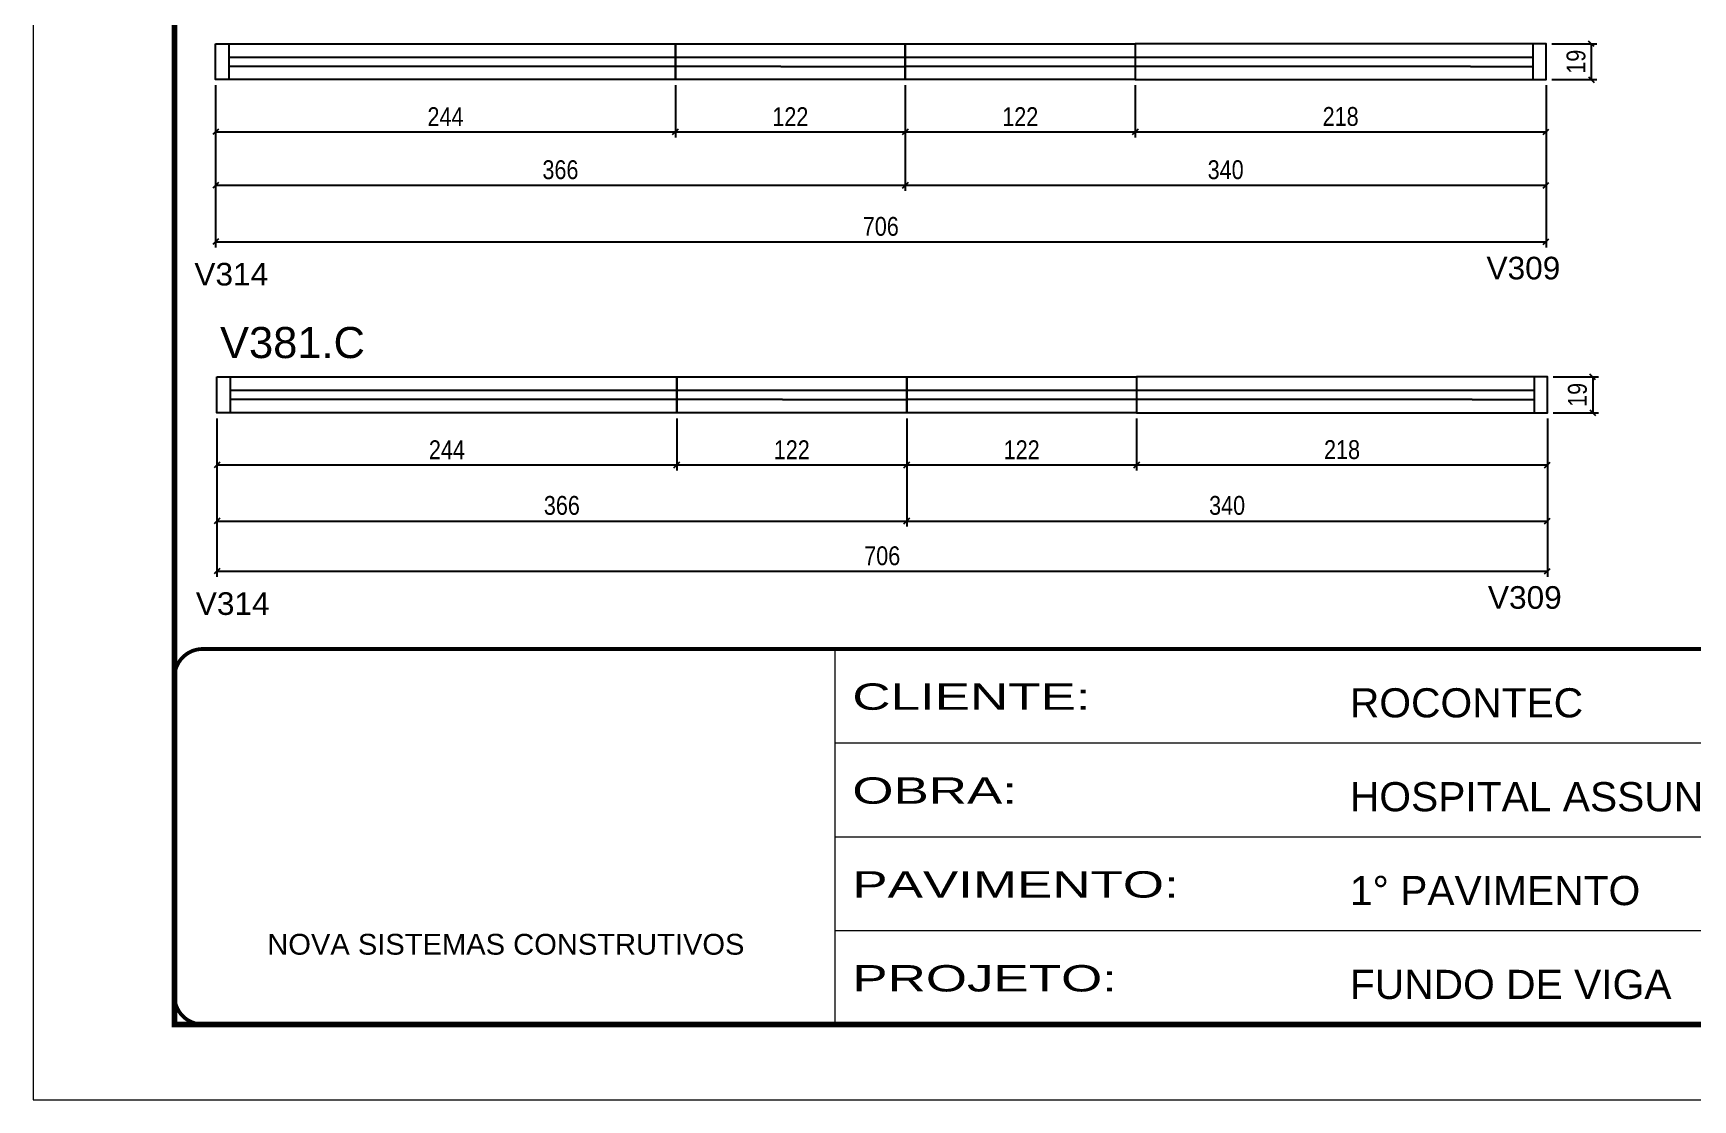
# Model space of a CAD drawing. Extents: x 3090 to 9343, y 762 to 5258.
# Drawn here: x 6273 to 7154, y 762 to 1328 of the extents above; entities that cross this region are included whole.
import ezdxf

# ---------------------------------------------------------------- set-up
doc = ezdxf.new("R2010")
doc.units = 0
doc.linetypes.add('CONTINUO', pattern=[0])
doc.linetypes.add('DASHED', pattern=[0.75, 0.5, -0.25])
doc.layers.add('00 - FELIPE', color=2, linetype='Continuous', plot=False)
for name, color, linetype in [('5', 5, 'Continuous'), ('COTA', 241, 'Continuous'), ('NOMENCLATURA', 7, 'Continuous'), ('Painéis', 200, 'Continuous'), ('SARR_2.2x7', 40, 'Continuous')]:
    doc.layers.add(name, color=color, linetype=linetype)
for name, color, linetype, lineweight in [('Folhas', 255, 'Continuous', 9), ('Romaneio', 3, 'Continuous', 13), ('SARRAFO DE PRESSAO', 251, 'DASHED', 9)]:
    doc.layers.add(name, color=color, linetype=linetype, lineweight=lineweight)
doc.styles.add('ARIAL', font='arial.ttf')
doc.styles.add('COTA TECNICA', font='techl___.ttf', dxfattribs={"height": 10})
doc.styles.add('COTA TECNICA-50', font='techl___.ttf', dxfattribs={"height": 10})
doc.styles.get("Standard").update_dxf_attribs({"font": 'arial.ttf'})
doc.styles.add('Tecnologia', font='')
doc.styles.get('Tecnologia').set_extended_font_data('Forgotten Futurist')
doc.dimstyles.new('COTA PAINEL-50', dxfattribs={"dimtxt": 10, "dimasz": 3, "dimexe": 3, "dimexo": 3, "dimgap": 3, "dimtad": 1, "dimdec": 1, "dimzin": 12, "dimdsep": 46, "dimtxsty": 'COTA TECNICA-50', "dimblk1": 'OBLIQUE', "dimblk2": 'OBLIQUE', "dimsah": 1, "dimcen": 0.9, "dimclrd": 4, "dimclre": 4, "dimclrt": 240, "dimadec": 1, "dimazin": 3, "dimtfac": 1, "dimtdec": 1, "dimtmove": 0, "dimatfit": 3, "dimfxl": 1, "dimtolj": 1, "dimtzin": 12, "dimarcsym": 0})
doc.dimstyles.new('PAINEL', dxfattribs={"dimtxt": 10, "dimasz": 3, "dimexe": 3, "dimexo": 3, "dimgap": 3, "dimtad": 1, "dimdec": 1, "dimzin": 12, "dimdsep": 46, "dimtxsty": 'COTA TECNICA', "dimblk1": 'OBLIQUE', "dimblk2": 'OBLIQUE', "dimsah": 1, "dimcen": 0.9, "dimclrd": 4, "dimclre": 4, "dimclrt": 240, "dimadec": 1, "dimazin": 3, "dimtfac": 1, "dimtdec": 1, "dimtmove": 0, "dimatfit": 3, "dimfxl": 1, "dimtolj": 1, "dimtzin": 12, "dimarcsym": 0})

# ---------------------------------------------------------------- blocks, each defined once
blk = doc.blocks.new('9999999999')
at = {"color": 30, "linetype": 'CONTINUO'}
for p, q in [((98564.56, 34230.21), (98564.56, 34429.45)), ((98564.56, 34379.64), (99583.98, 34379.64)), ((98564.56, 34329.83), (99487.98, 34329.83)), ((98564.56, 34280.02), (99487.98, 34280.02))]:
    blk.add_line(p, q, dxfattribs=at)
at = {"color": 30, "linetype": 'CONTINUO', "const_width": 2}
blk.add_lwpolyline([(99583.98, 34230.21), (99583.98, 34414.45, 0.414214), (99568.98, 34429.45), (98228.98, 34429.45, 0.414214), (98213.98, 34414.45), (98213.98, 34245.21, 0.414214), (98228.98, 34230.21), (99583.98, 34230.21)], format="xyb", dxfattribs=at)
at = {"layer": 'Folhas'}
blk.add_lwpolyline([(98138.98, 34190.21), (99623.98, 34190.21), (99623.98, 35240.21), (98138.98, 35240.21)], close=True, dxfattribs=at)
at = {"layer": 'Folhas', "color": 30, "const_width": 3}
blk.add_lwpolyline([(98213.98, 34230.21), (99583.98, 34230.21), (99583.98, 35200.21), (98213.98, 35200.21)], close=True, dxfattribs=at)
at = {"color": 7, "linetype": 'Continuous', "ltscale": 5, "style": 'ARIAL'}
for s, height, p in [('ROCONTEC', 15.483, (98837.68, 34393.13)), ('HOSPITAL ASSUNÇÃO', 15.4829, (98837.68, 34343.32)), ('1° PAVIMENTO', 15.4829, (98837.68, 34293.51)), ('NOVA SISTEMAS CONSTRUTIVOS', 11.0592, (98263.19, 34267.21)), ('FUNDO DE VIGA', 15.4829, (98837.68, 34243.7))]:
    blk.add_text(s, height=height, dxfattribs=at).set_placement(p)
at = {"layer": 'Folhas', "color": 7, "style": 'Tecnologia', "width": 1.5}
for s, p in [('CLIENTE:', (98573.65, 34397.17)), ('OBRA:', (98573.65, 34347.31)), ('PAVIMENTO:', (98573.65, 34297.5)), ('PROJETO:', (98573.65, 34247.69))]:
    blk.add_text(s, height=14, dxfattribs=at).set_placement(p)
blk = doc.blocks.new('_Oblique')
at = {"color": 0, "linetype": 'ByBlock', "lineweight": -2}
blk.add_line((-0.5, -0.5), (0.5, 0.5), dxfattribs=at)
blk = doc.blocks.new('*D247')
at = {"layer": 'COTA', "color": 4, "linetype": 'ByBlock', "lineweight": -2, "transparency": 16777216}
for p, q in [((6370.2, 1300.34), (6370.2, 1272.64)), ((6614.2, 1300.34), (6614.2, 1272.64)), ((6370.2, 1275.64), (6614.2, 1275.64))]:
    blk.add_line(p, q, dxfattribs=at)
at = {"layer": 'Defpoints', "color": 0, "linetype": 'ByBlock', "transparency": 16777216}
for p in [(6370.2, 1303.34), (6614.2, 1303.34), (6614.2, 1275.64)]:
    blk.add_point(p, dxfattribs=at)
at = {"layer": 'COTA', "color": 4, "linetype": 'ByBlock', "lineweight": -2, "transparency": 16777216, "xscale": 3, "yscale": 3, "zscale": 3, "rotation": 180}
blk.add_blockref('_Oblique', (6370.2, 1275.64), dxfattribs=at)
at = {"layer": 'COTA', "color": 4, "linetype": 'ByBlock', "lineweight": -2, "transparency": 16777216, "xscale": 3, "yscale": 3, "zscale": 3}
blk.add_blockref('_Oblique', (6614.2, 1275.64), dxfattribs=at)
at = {"layer": 'COTA', "color": 240, "linetype": 'ByBlock', "transparency": 16777216, "insert": (6492.2, 1283.71), "char_height": 10, "attachment_point": 5, "style": 'COTA TECNICA-50'}
blk.add_mtext('\\A1;244', dxfattribs=at)
blk = doc.blocks.new('*D248')
at = {"layer": 'COTA', "color": 4, "linetype": 'ByBlock', "lineweight": -2, "transparency": 16777216}
for p, q in [((6614.2, 1300.34), (6614.2, 1272.64)), ((6736.2, 1300.34), (6736.2, 1272.64)), ((6614.2, 1275.64), (6736.2, 1275.64))]:
    blk.add_line(p, q, dxfattribs=at)
at = {"layer": 'Defpoints', "color": 0, "linetype": 'ByBlock', "transparency": 16777216}
for p in [(6614.2, 1303.34), (6736.2, 1303.34), (6736.2, 1275.64)]:
    blk.add_point(p, dxfattribs=at)
at = {"layer": 'COTA', "color": 4, "linetype": 'ByBlock', "lineweight": -2, "transparency": 16777216, "xscale": 3, "yscale": 3, "zscale": 3, "rotation": 180}
blk.add_blockref('_Oblique', (6614.2, 1275.64), dxfattribs=at)
at = {"layer": 'COTA', "color": 4, "linetype": 'ByBlock', "lineweight": -2, "transparency": 16777216, "xscale": 3, "yscale": 3, "zscale": 3}
blk.add_blockref('_Oblique', (6736.2, 1275.64), dxfattribs=at)
at = {"layer": 'COTA', "color": 240, "linetype": 'ByBlock', "transparency": 16777216, "insert": (6675.2, 1283.7), "char_height": 10, "attachment_point": 5, "style": 'COTA TECNICA-50'}
blk.add_mtext('\\A1;122', dxfattribs=at)
blk = doc.blocks.new('*D35')
at = {"layer": 'COTA', "color": 4, "linetype": 'ByBlock', "lineweight": -2, "transparency": 16777216}
for p, q in [((6858.2, 1300.34), (6858.2, 1272.64)), ((7076.2, 1300.34), (7076.2, 1272.64)), ((6858.2, 1275.64), (7076.2, 1275.64))]:
    blk.add_line(p, q, dxfattribs=at)
at = {"layer": 'Defpoints', "color": 0, "linetype": 'ByBlock', "transparency": 16777216}
for p in [(6858.2, 1303.34), (7076.2, 1303.34), (7076.2, 1275.64)]:
    blk.add_point(p, dxfattribs=at)
at = {"layer": 'COTA', "color": 4, "linetype": 'ByBlock', "lineweight": -2, "transparency": 16777216, "xscale": 3, "yscale": 3, "zscale": 3, "rotation": 180}
blk.add_blockref('_Oblique', (6858.2, 1275.64), dxfattribs=at)
at = {"layer": 'COTA', "color": 4, "linetype": 'ByBlock', "lineweight": -2, "transparency": 16777216, "xscale": 3, "yscale": 3, "zscale": 3}
blk.add_blockref('_Oblique', (7076.2, 1275.64), dxfattribs=at)
at = {"layer": 'COTA', "color": 240, "linetype": 'ByBlock', "transparency": 16777216, "insert": (6967.2, 1283.73), "char_height": 10, "attachment_point": 5, "style": 'COTA TECNICA-50'}
blk.add_mtext('\\A1;218', dxfattribs=at)
blk = doc.blocks.new('*D249')
at = {"layer": 'COTA', "color": 4, "linetype": 'ByBlock', "lineweight": -2, "transparency": 16777216}
for p, q in [((7079.2, 1322.34), (7103.23, 1322.34)), ((7100.23, 1322.34), (7100.23, 1303.34)), ((7079.2, 1303.34), (7103.23, 1303.34))]:
    blk.add_line(p, q, dxfattribs=at)
at = {"layer": 'Defpoints', "color": 0, "linetype": 'ByBlock', "transparency": 16777216}
for p in [(7076.2, 1322.34), (7076.2, 1303.34), (7100.23, 1303.34)]:
    blk.add_point(p, dxfattribs=at)
at = {"layer": 'COTA', "color": 4, "linetype": 'ByBlock', "lineweight": -2, "transparency": 16777216, "xscale": 3, "yscale": 3, "zscale": 3}
for p, rotation in [((7100.23, 1322.34), 90), ((7100.23, 1303.34), 270)]:
    blk.add_blockref('_Oblique', p, dxfattribs=dict(at, rotation=rotation))
at = {"layer": 'COTA', "color": 240, "linetype": 'ByBlock', "transparency": 16777216, "insert": (7092.14, 1312.84), "char_height": 10, "attachment_point": 5, "rotation": 90, "style": 'COTA TECNICA-50'}
blk.add_mtext('\\A1;19', dxfattribs=at)
blk = doc.blocks.new('*D250')
at = {"layer": 'Defpoints', "color": 0, "linetype": 'ByBlock', "transparency": 16777216}
for p in [(6370.2, 1303.34), (7076.2, 1303.34), (7076.2, 1217.3)]:
    blk.add_point(p, dxfattribs=at)
at = {"layer": 'Romaneio', "color": 4, "linetype": 'ByBlock', "lineweight": -2, "transparency": 16777216}
for p, q in [((6370.2, 1300.34), (6370.2, 1214.3)), ((7076.2, 1300.34), (7076.2, 1214.3)), ((6370.2, 1217.3), (7076.2, 1217.3))]:
    blk.add_line(p, q, dxfattribs=at)
at = {"layer": 'Romaneio', "color": 4, "linetype": 'ByBlock', "lineweight": -2, "transparency": 16777216, "xscale": 3, "yscale": 3, "zscale": 3, "rotation": 180}
blk.add_blockref('_Oblique', (6370.2, 1217.3), dxfattribs=at)
at = {"layer": 'Romaneio', "color": 4, "linetype": 'ByBlock', "lineweight": -2, "transparency": 16777216, "xscale": 3, "yscale": 3, "zscale": 3}
blk.add_blockref('_Oblique', (7076.2, 1217.3), dxfattribs=at)
at = {"layer": 'Romaneio', "color": 240, "linetype": 'ByBlock', "transparency": 16777216, "insert": (6723.2, 1225.4), "char_height": 10, "attachment_point": 5, "style": 'COTA TECNICA-50'}
blk.add_mtext('\\A1;706', dxfattribs=at)
blk = doc.blocks.new('*D251')
at = {"layer": 'COTA', "color": 4, "linetype": 'ByBlock', "lineweight": -2, "transparency": 16777216}
for p, q in [((6370.96, 1123.55), (6370.96, 1095.85)), ((6614.96, 1123.55), (6614.96, 1095.85)), ((6370.96, 1098.85), (6614.96, 1098.85))]:
    blk.add_line(p, q, dxfattribs=at)
at = {"layer": 'Defpoints', "color": 0, "linetype": 'ByBlock', "transparency": 16777216}
for p in [(6370.96, 1126.55), (6614.96, 1126.55), (6614.96, 1098.85)]:
    blk.add_point(p, dxfattribs=at)
at = {"layer": 'COTA', "color": 4, "linetype": 'ByBlock', "lineweight": -2, "transparency": 16777216, "xscale": 3, "yscale": 3, "zscale": 3, "rotation": 180}
blk.add_blockref('_Oblique', (6370.96, 1098.85), dxfattribs=at)
at = {"layer": 'COTA', "color": 4, "linetype": 'ByBlock', "lineweight": -2, "transparency": 16777216, "xscale": 3, "yscale": 3, "zscale": 3}
blk.add_blockref('_Oblique', (6614.96, 1098.85), dxfattribs=at)
at = {"layer": 'COTA', "color": 240, "linetype": 'ByBlock', "transparency": 16777216, "insert": (6492.96, 1106.92), "char_height": 10, "attachment_point": 5, "style": 'COTA TECNICA-50'}
blk.add_mtext('\\A1;244', dxfattribs=at)
blk = doc.blocks.new('*D252')
at = {"layer": 'COTA', "color": 4, "linetype": 'ByBlock', "lineweight": -2, "transparency": 16777216}
for p, q in [((6614.96, 1123.55), (6614.96, 1095.85)), ((6736.96, 1123.55), (6736.96, 1095.85)), ((6614.96, 1098.85), (6736.96, 1098.85))]:
    blk.add_line(p, q, dxfattribs=at)
at = {"layer": 'Defpoints', "color": 0, "linetype": 'ByBlock', "transparency": 16777216}
for p in [(6614.96, 1126.55), (6736.96, 1126.55), (6736.96, 1098.85)]:
    blk.add_point(p, dxfattribs=at)
at = {"layer": 'COTA', "color": 4, "linetype": 'ByBlock', "lineweight": -2, "transparency": 16777216, "xscale": 3, "yscale": 3, "zscale": 3, "rotation": 180}
blk.add_blockref('_Oblique', (6614.96, 1098.85), dxfattribs=at)
at = {"layer": 'COTA', "color": 4, "linetype": 'ByBlock', "lineweight": -2, "transparency": 16777216, "xscale": 3, "yscale": 3, "zscale": 3}
blk.add_blockref('_Oblique', (6736.96, 1098.85), dxfattribs=at)
at = {"layer": 'COTA', "color": 240, "linetype": 'ByBlock', "transparency": 16777216, "insert": (6675.96, 1106.91), "char_height": 10, "attachment_point": 5, "style": 'COTA TECNICA-50'}
blk.add_mtext('\\A1;122', dxfattribs=at)
blk = doc.blocks.new('*D32')
at = {"layer": 'COTA', "color": 4, "linetype": 'ByBlock', "lineweight": -2, "transparency": 16777216}
for p, q in [((6858.96, 1123.55), (6858.96, 1095.85)), ((7076.96, 1123.55), (7076.96, 1095.85)), ((6858.96, 1098.85), (7076.96, 1098.85))]:
    blk.add_line(p, q, dxfattribs=at)
at = {"layer": 'Defpoints', "color": 0, "linetype": 'ByBlock', "transparency": 16777216}
for p in [(6858.96, 1126.55), (7076.96, 1126.55), (7076.96, 1098.85)]:
    blk.add_point(p, dxfattribs=at)
at = {"layer": 'COTA', "color": 4, "linetype": 'ByBlock', "lineweight": -2, "transparency": 16777216, "xscale": 3, "yscale": 3, "zscale": 3, "rotation": 180}
blk.add_blockref('_Oblique', (6858.96, 1098.85), dxfattribs=at)
at = {"layer": 'COTA', "color": 4, "linetype": 'ByBlock', "lineweight": -2, "transparency": 16777216, "xscale": 3, "yscale": 3, "zscale": 3}
blk.add_blockref('_Oblique', (7076.96, 1098.85), dxfattribs=at)
at = {"layer": 'COTA', "color": 240, "linetype": 'ByBlock', "transparency": 16777216, "insert": (6967.96, 1106.94), "char_height": 10, "attachment_point": 5, "style": 'COTA TECNICA-50'}
blk.add_mtext('\\A1;218', dxfattribs=at)
blk = doc.blocks.new('*D216')
at = {"layer": 'COTA', "color": 4, "linetype": 'ByBlock', "lineweight": -2, "transparency": 16777216}
for p, q in [((7079.96, 1145.55), (7103.99, 1145.55)), ((7100.99, 1145.55), (7100.99, 1126.55)), ((7079.96, 1126.55), (7103.99, 1126.55))]:
    blk.add_line(p, q, dxfattribs=at)
at = {"layer": 'Defpoints', "color": 0, "linetype": 'ByBlock', "transparency": 16777216}
for p in [(7076.96, 1145.55), (7076.96, 1126.55), (7100.99, 1126.55)]:
    blk.add_point(p, dxfattribs=at)
at = {"layer": 'COTA', "color": 4, "linetype": 'ByBlock', "lineweight": -2, "transparency": 16777216, "xscale": 3, "yscale": 3, "zscale": 3}
for p, rotation in [((7100.99, 1145.55), 90), ((7100.99, 1126.55), 270)]:
    blk.add_blockref('_Oblique', p, dxfattribs=dict(at, rotation=rotation))
at = {"layer": 'COTA', "color": 240, "linetype": 'ByBlock', "transparency": 16777216, "insert": (7092.9, 1136.05), "char_height": 10, "attachment_point": 5, "rotation": 90, "style": 'COTA TECNICA-50'}
blk.add_mtext('\\A1;19', dxfattribs=at)
blk = doc.blocks.new('*D217')
at = {"layer": 'Defpoints', "color": 0, "linetype": 'ByBlock', "transparency": 16777216}
for p in [(6370.96, 1126.55), (7076.96, 1126.55), (7076.96, 1042.49)]:
    blk.add_point(p, dxfattribs=at)
at = {"layer": 'Romaneio', "color": 4, "linetype": 'ByBlock', "lineweight": -2, "transparency": 16777216}
for p, q in [((6370.96, 1123.55), (6370.96, 1039.49)), ((7076.96, 1123.55), (7076.96, 1039.49)), ((6370.96, 1042.49), (7076.96, 1042.49))]:
    blk.add_line(p, q, dxfattribs=at)
at = {"layer": 'Romaneio', "color": 4, "linetype": 'ByBlock', "lineweight": -2, "transparency": 16777216, "xscale": 3, "yscale": 3, "zscale": 3, "rotation": 180}
blk.add_blockref('_Oblique', (6370.96, 1042.49), dxfattribs=at)
at = {"layer": 'Romaneio', "color": 4, "linetype": 'ByBlock', "lineweight": -2, "transparency": 16777216, "xscale": 3, "yscale": 3, "zscale": 3}
blk.add_blockref('_Oblique', (7076.96, 1042.49), dxfattribs=at)
at = {"layer": 'Romaneio', "color": 240, "linetype": 'ByBlock', "transparency": 16777216, "insert": (6723.96, 1050.59), "char_height": 10, "attachment_point": 5, "style": 'COTA TECNICA-50'}
blk.add_mtext('\\A1;706', dxfattribs=at)
blk = doc.blocks.new('*D454')
at = {"layer": '00 - FELIPE', "color": 4, "lineweight": -2, "transparency": 16777216}
for p, q in [((6370.2, 1300.34), (6370.2, 1244.25)), ((6736.2, 1300.34), (6736.2, 1244.25)), ((6370.2, 1247.25), (6736.2, 1247.25))]:
    blk.add_line(p, q, dxfattribs=at)
at = {"layer": 'Defpoints', "color": 0, "transparency": 16777216}
for p in [(6370.2, 1303.34), (6736.2, 1303.34), (6736.2, 1247.25)]:
    blk.add_point(p, dxfattribs=at)
at = {"layer": '00 - FELIPE', "color": 4, "lineweight": -2, "transparency": 16777216, "xscale": 3, "yscale": 3, "zscale": 3, "rotation": 180}
blk.add_blockref('_Oblique', (6370.2, 1247.25), dxfattribs=at)
at = {"layer": '00 - FELIPE', "color": 4, "lineweight": -2, "transparency": 16777216, "xscale": 3, "yscale": 3, "zscale": 3}
blk.add_blockref('_Oblique', (6736.2, 1247.25), dxfattribs=at)
at = {"layer": '00 - FELIPE', "color": 240, "transparency": 16777216, "insert": (6553.2, 1255.47), "char_height": 10, "attachment_point": 5, "style": 'COTA TECNICA'}
blk.add_mtext('\\A1;366', dxfattribs=at)
blk = doc.blocks.new('*D455')
at = {"layer": '00 - FELIPE', "color": 4, "lineweight": -2, "transparency": 16777216}
for p, q in [((6736.2, 1300.34), (6736.2, 1244.25)), ((7076.2, 1300.34), (7076.2, 1244.25)), ((6736.2, 1247.25), (7076.2, 1247.25))]:
    blk.add_line(p, q, dxfattribs=at)
at = {"layer": 'Defpoints', "color": 0, "transparency": 16777216}
for p in [(6736.2, 1303.34), (7076.2, 1303.34), (7076.2, 1247.25)]:
    blk.add_point(p, dxfattribs=at)
at = {"layer": '00 - FELIPE', "color": 4, "lineweight": -2, "transparency": 16777216, "xscale": 3, "yscale": 3, "zscale": 3, "rotation": 180}
blk.add_blockref('_Oblique', (6736.2, 1247.25), dxfattribs=at)
at = {"layer": '00 - FELIPE', "color": 4, "lineweight": -2, "transparency": 16777216, "xscale": 3, "yscale": 3, "zscale": 3}
blk.add_blockref('_Oblique', (7076.2, 1247.25), dxfattribs=at)
at = {"layer": '00 - FELIPE', "color": 240, "transparency": 16777216, "insert": (6906.2, 1255.47), "char_height": 10, "attachment_point": 5, "style": 'COTA TECNICA'}
blk.add_mtext('\\A1;340', dxfattribs=at)
blk = doc.blocks.new('*D512')
at = {"layer": '00 - FELIPE', "color": 4, "lineweight": -2, "transparency": 16777216}
for p, q in [((6736.2, 1300.34), (6736.2, 1272.64)), ((6858.2, 1300.34), (6858.2, 1272.64)), ((6736.2, 1275.64), (6858.2, 1275.64))]:
    blk.add_line(p, q, dxfattribs=at)
at = {"layer": 'Defpoints', "color": 0, "transparency": 16777216}
for p in [(6736.2, 1303.34), (6858.2, 1303.34), (6858.2, 1275.64)]:
    blk.add_point(p, dxfattribs=at)
at = {"layer": '00 - FELIPE', "color": 4, "lineweight": -2, "transparency": 16777216, "xscale": 3, "yscale": 3, "zscale": 3, "rotation": 180}
blk.add_blockref('_Oblique', (6736.2, 1275.64), dxfattribs=at)
at = {"layer": '00 - FELIPE', "color": 4, "lineweight": -2, "transparency": 16777216, "xscale": 3, "yscale": 3, "zscale": 3}
blk.add_blockref('_Oblique', (6858.2, 1275.64), dxfattribs=at)
at = {"layer": '00 - FELIPE', "color": 240, "transparency": 16777216, "insert": (6797.2, 1283.7), "char_height": 10, "attachment_point": 5, "style": 'COTA TECNICA'}
blk.add_mtext('\\A1;122', dxfattribs=at)
blk = doc.blocks.new('*D513')
at = {"layer": '00 - FELIPE', "color": 4, "lineweight": -2, "transparency": 16777216}
for p, q in [((6736.96, 1123.55), (6736.96, 1095.85)), ((6858.96, 1123.55), (6858.96, 1095.85)), ((6736.96, 1098.85), (6858.96, 1098.85))]:
    blk.add_line(p, q, dxfattribs=at)
at = {"layer": 'Defpoints', "color": 0, "transparency": 16777216}
for p in [(6736.96, 1126.55), (6858.96, 1126.55), (6858.96, 1098.85)]:
    blk.add_point(p, dxfattribs=at)
at = {"layer": '00 - FELIPE', "color": 4, "lineweight": -2, "transparency": 16777216, "xscale": 3, "yscale": 3, "zscale": 3, "rotation": 180}
blk.add_blockref('_Oblique', (6736.96, 1098.85), dxfattribs=at)
at = {"layer": '00 - FELIPE', "color": 4, "lineweight": -2, "transparency": 16777216, "xscale": 3, "yscale": 3, "zscale": 3}
blk.add_blockref('_Oblique', (6858.96, 1098.85), dxfattribs=at)
at = {"layer": '00 - FELIPE', "color": 240, "transparency": 16777216, "insert": (6797.96, 1106.91), "char_height": 10, "attachment_point": 5, "style": 'COTA TECNICA'}
blk.add_mtext('\\A1;122', dxfattribs=at)
blk = doc.blocks.new('*D514')
at = {"layer": '00 - FELIPE', "color": 4, "lineweight": -2, "transparency": 16777216}
for p, q in [((6370.96, 1123.55), (6370.96, 1066.11)), ((6736.96, 1123.55), (6736.96, 1066.11)), ((6370.96, 1069.11), (6736.96, 1069.11))]:
    blk.add_line(p, q, dxfattribs=at)
at = {"layer": 'Defpoints', "color": 0, "transparency": 16777216}
for p in [(6370.96, 1126.55), (6736.96, 1126.55), (6736.96, 1069.11)]:
    blk.add_point(p, dxfattribs=at)
at = {"layer": '00 - FELIPE', "color": 4, "lineweight": -2, "transparency": 16777216, "xscale": 3, "yscale": 3, "zscale": 3, "rotation": 180}
blk.add_blockref('_Oblique', (6370.96, 1069.11), dxfattribs=at)
at = {"layer": '00 - FELIPE', "color": 4, "lineweight": -2, "transparency": 16777216, "xscale": 3, "yscale": 3, "zscale": 3}
blk.add_blockref('_Oblique', (6736.96, 1069.11), dxfattribs=at)
at = {"layer": '00 - FELIPE', "color": 240, "transparency": 16777216, "insert": (6553.96, 1077.33), "char_height": 10, "attachment_point": 5, "style": 'COTA TECNICA'}
blk.add_mtext('\\A1;366', dxfattribs=at)
blk = doc.blocks.new('*D515')
at = {"layer": '00 - FELIPE', "color": 4, "lineweight": -2, "transparency": 16777216}
for p, q in [((6736.96, 1123.55), (6736.96, 1066.11)), ((7076.96, 1123.55), (7076.96, 1066.11)), ((6736.96, 1069.11), (7076.96, 1069.11))]:
    blk.add_line(p, q, dxfattribs=at)
at = {"layer": 'Defpoints', "color": 0, "transparency": 16777216}
for p in [(6736.96, 1126.55), (7076.96, 1126.55), (7076.96, 1069.11)]:
    blk.add_point(p, dxfattribs=at)
at = {"layer": '00 - FELIPE', "color": 4, "lineweight": -2, "transparency": 16777216, "xscale": 3, "yscale": 3, "zscale": 3, "rotation": 180}
blk.add_blockref('_Oblique', (6736.96, 1069.11), dxfattribs=at)
at = {"layer": '00 - FELIPE', "color": 4, "lineweight": -2, "transparency": 16777216, "xscale": 3, "yscale": 3, "zscale": 3}
blk.add_blockref('_Oblique', (7076.96, 1069.11), dxfattribs=at)
at = {"layer": '00 - FELIPE', "color": 240, "transparency": 16777216, "insert": (6906.96, 1077.33), "char_height": 10, "attachment_point": 5, "style": 'COTA TECNICA'}
blk.add_mtext('\\A1;340', dxfattribs=at)

msp = doc.modelspace()

# ---------------------------------------------------------------- linework, layer by layer
at = {"layer": 'Painéis', "linetype": 'Continuous'}
for points in [[(6370.2, 1322.34), (6614.2, 1322.34), (6614.2, 1303.34), (6370.2, 1303.34)], [(6614.2, 1322.34), (6736.2, 1322.34), (6736.2, 1303.34), (6614.2, 1303.34)], [(6736.2, 1322.34), (6858.2, 1322.34), (6858.2, 1303.34), (6736.2, 1303.34)], [(6858.2, 1303.34), (7076.2, 1303.34), (7076.2, 1322.34), (6858.2, 1322.34)], [(6370.96, 1145.55), (6614.96, 1145.55), (6614.96, 1126.55), (6370.96, 1126.55)], [(6614.96, 1145.55), (6736.96, 1145.55), (6736.96, 1126.55), (6614.96, 1126.55)], [(6736.96, 1145.55), (6858.96, 1145.55), (6858.96, 1126.55), (6736.96, 1126.55)], [(6858.96, 1126.55), (7076.96, 1126.55), (7076.96, 1145.55), (6858.96, 1145.55)]]:
    msp.add_lwpolyline(points, close=True, dxfattribs=at)
at = {"layer": 'SARR_2.2x7', "linetype": 'Continuous'}
for p, q in [((6377.2, 1322.34), (6377.2, 1303.34)), ((7069.2, 1322.34), (7069.2, 1303.34)), ((6377.2, 1315.34), (6670.2, 1315.34)), ((6670.2, 1315.34), (6736.2, 1315.34)), ((6736.2, 1315.34), (7036.2, 1315.34)), ((7036.2, 1315.34), (7069.2, 1315.34)), ((6670.2, 1310.34), (6377.2, 1310.34)), ((6670.2, 1310.34), (6736.2, 1310.34)), ((7036.2, 1310.34), (6736.2, 1310.34)), ((7036.2, 1310.34), (7069.2, 1310.34)), ((6377.96, 1145.55), (6377.96, 1126.55)), ((7069.96, 1145.55), (7069.96, 1126.55)), ((6377.96, 1138.55), (6670.96, 1138.55)), ((6670.96, 1138.55), (6736.96, 1138.55)), ((6736.96, 1138.55), (7036.96, 1138.55)), ((7036.96, 1138.55), (7069.96, 1138.55)), ((6670.96, 1133.55), (6377.96, 1133.55)), ((6670.96, 1133.55), (6736.96, 1133.55)), ((7036.96, 1133.55), (6736.96, 1133.55)), ((7036.96, 1133.55), (7069.96, 1133.55))]:
    msp.add_line(p, q, dxfattribs=at)

# ---------------------------------------------------------------- block references
at = {"layer": 'SARRAFO DE PRESSAO', "color": 6, "linetype": 'ByBlock'}
msp.add_blockref('9999999999', (-91865.55, -33428.25), dxfattribs=at)

# ---------------------------------------------------------------- texts
at = {"layer": '5', "linetype": 'Continuous'}
for s, p in [('V309', (7044.63, 1197.34)), ('V314', (6358.97, 1194.09)), ('V314', (6359.73, 1019.28)), ('V309', (7045.39, 1022.54))]:
    msp.add_text(s, height=12, rotation=359.99996, dxfattribs=at).set_placement(p)
at = {"layer": 'NOMENCLATURA', "linetype": 'Continuous'}
msp.add_text('V381.C', height=16.5, dxfattribs=at).set_placement((6372.59, 1155.57))

# ---------------------------------------------------------------- dimensions: what is measured, and where the dimension line sits
at = {"layer": '00 - FELIPE'}
for base, p1, p2, picture, middle in [((6736.2, 1247.25), (6370.2, 1303.34), (6736.2, 1303.34), '*D454', (6553.2, 1255.47)), ((6858.2, 1275.64), (6736.2, 1303.34), (6858.2, 1303.34), '*D512', (6797.2, 1283.7)), ((6736.96, 1069.11), (6370.96, 1126.55), (6736.96, 1126.55), '*D514', (6553.96, 1077.33)), ((6858.96, 1098.85), (6736.96, 1126.55), (6858.96, 1126.55), '*D513', (6797.96, 1106.91)), ((7076.96, 1069.11), (6736.96, 1126.55), (7076.96, 1126.55), '*D515', (6906.96, 1077.33))]:
    dim = msp.add_linear_dim(base=base, p1=p1, p2=p2, dimstyle='PAINEL', dxfattribs=at)
    dim.commit()
    dim.dimension.update_dxf_attribs({"geometry": picture, "text_midpoint": middle})
dim = msp.add_linear_dim(base=(7076.2, 1247.25), p1=(6736.2, 1303.34), p2=(7076.2, 1303.34), dimstyle='PAINEL', override={"dimtmove": 1}, dxfattribs=at)
dim.commit()
dim.dimension.update_dxf_attribs({"geometry": '*D455', "text_midpoint": (6906.2, 1255.47)})
at = {"layer": 'COTA', "linetype": 'ByBlock'}
for p1, p2, distance, picture, middle in [((7076.2, 1322.34), (7076.2, 1303.34), 24.03, '*D249', (7092.14, 1312.84)), ((6370.2, 1303.34), (6614.2, 1303.34), -27.7, '*D247', (6492.2, 1283.71)), ((6614.2, 1303.34), (6736.2, 1303.34), -27.7, '*D248', (6675.2, 1283.7)), ((6858.2, 1303.34), (7076.2, 1303.34), -27.7, '*D35', (6967.2, 1283.73)), ((7076.96, 1145.55), (7076.96, 1126.55), 24.03, '*D216', (7092.9, 1136.05)), ((6370.96, 1126.55), (6614.96, 1126.55), -27.7, '*D251', (6492.96, 1106.92)), ((6614.96, 1126.55), (6736.96, 1126.55), -27.7, '*D252', (6675.96, 1106.91)), ((6858.96, 1126.55), (7076.96, 1126.55), -27.7, '*D32', (6967.96, 1106.94))]:
    dim = msp.add_aligned_dim(p1=p1, p2=p2, distance=distance, dimstyle='COTA PAINEL-50', override={"dimarcsym": 1}, dxfattribs=at)
    dim.commit()
    dim.dimension.update_dxf_attribs({"geometry": picture, "text_midpoint": middle})
at = {"layer": 'Romaneio', "linetype": 'ByBlock'}
for base, p1, p2, picture, middle in [((7076.2, 1217.3), (6370.2, 1303.34), (7076.2, 1303.34), '*D250', (6723.2, 1225.4)), ((7076.96, 1042.49), (6370.96, 1126.55), (7076.96, 1126.55), '*D217', (6723.96, 1050.59))]:
    dim = msp.add_linear_dim(base=base, p1=p1, p2=p2, dimstyle='COTA PAINEL-50', override={"dimarcsym": 1}, dxfattribs=at)
    dim.commit()
    dim.dimension.update_dxf_attribs({"geometry": picture, "text_midpoint": middle})

doc.saveas('drawing.dxf')
